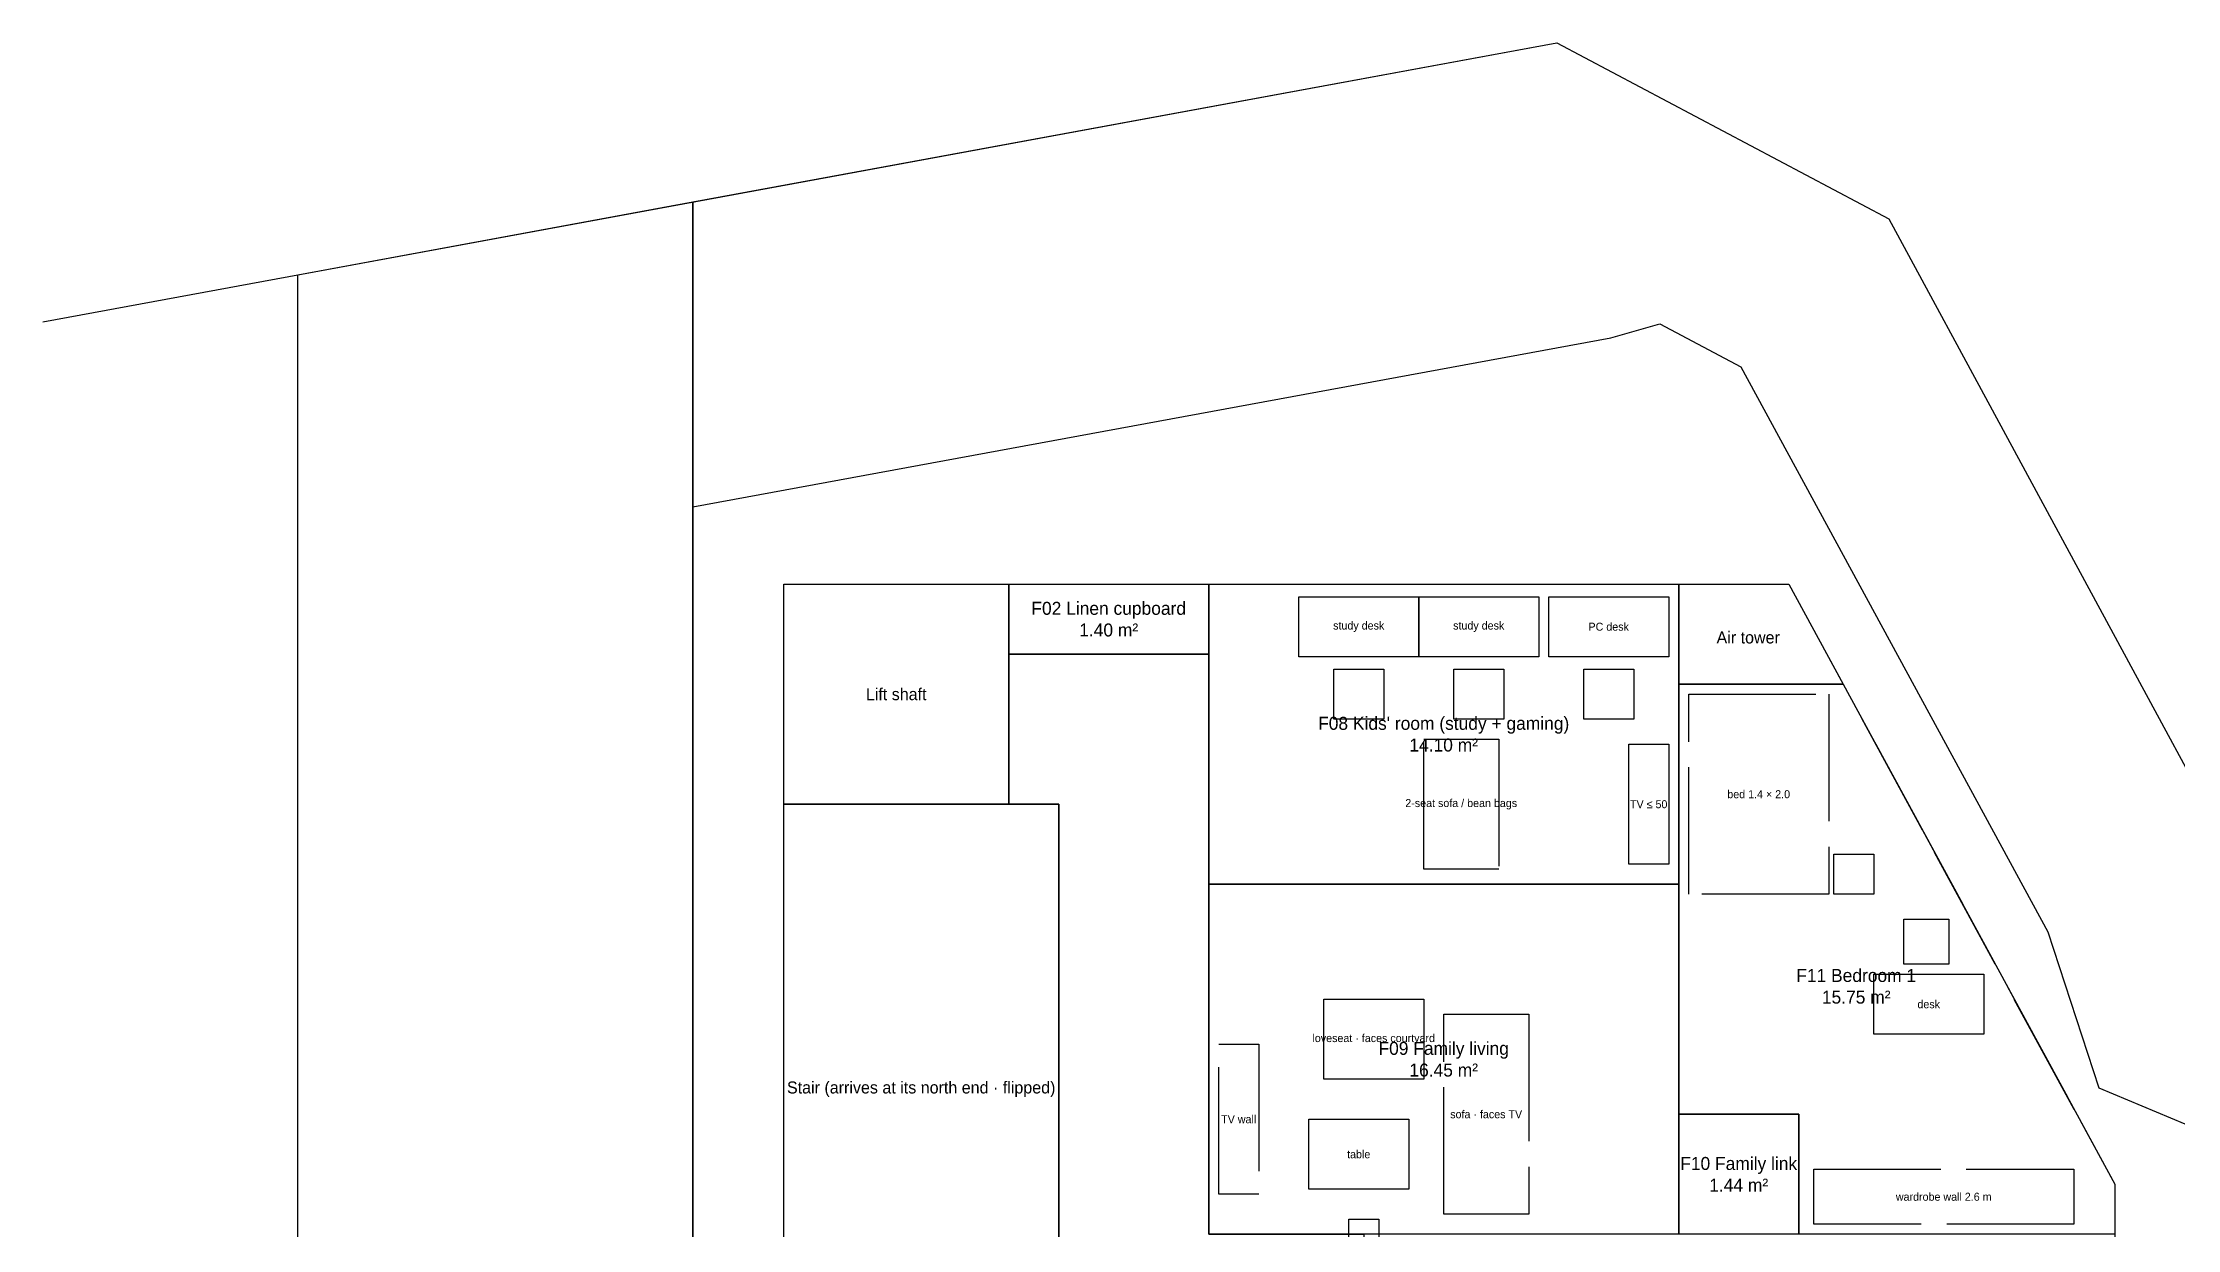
# Model space of a CAD drawing. Header units: metres. Extents: x -6.5 to 30.1, y -47.5 to 1.6.
# Drawn here: x -6.5 to 14.85, y -10.28 to 1.59 of the extents above; entities that cross this region are included whole.
import ezdxf

# ---------------------------------------------------------------- set-up
doc = ezdxf.new("R2010")
doc.units = ezdxf.units.M
doc.linetypes.add('DASHED', pattern=[1.524, 1.27, -0.254])
for name, color, linetype in [('BUILDING-OUTLINE', 1, 'CONTINUOUS'), ('DOORS', 1, 'CONTINUOUS'), ('FURNITURE', 8, 'DASHED'), ('GF-OUTLINE', 8, 'DASHED'), ('MARKS', 4, 'DASHED'), ('OPENINGS', 6, 'CONTINUOUS'), ('ROOM-LABELS', 7, 'CONTINUOUS'), ('ROOMS-CIRC', 9, 'CONTINUOUS'), ('ROOMS-CORE', 252, 'CONTINUOUS'), ('ROOMS-FAMILY', 40, 'CONTINUOUS'), ('ROOMS-SERVICE', 140, 'CONTINUOUS'), ('SITE-DRIVEWAY', 5, 'CONTINUOUS'), ('SITE-ENVELOPE', 3, 'CONTINUOUS'), ('SITE-LAND', 8, 'CONTINUOUS'), ('SITE-LANE', 7, 'CONTINUOUS'), ('WINDOWS', 4, 'CONTINUOUS')]:
    doc.layers.add(name, color=color, linetype=linetype)

msp = doc.modelspace()

# ---------------------------------------------------------------- linework, layer by layer
at = {"layer": 'BUILDING-OUTLINE'}
msp.add_lwpolyline([(0.91, -3.825), (10.961, -3.825), (14.221, -9.825), (14.221, -27.825), (0.91, -27.825)], close=True, dxfattribs=at)
at = {"layer": 'DOORS'}
for p, q in [((5.16, -5.725), (5.16, -6.725)), ((9.96, -9.125), (10.96, -9.125))]:
    msp.add_line(p, q, dxfattribs=at)
at = {"layer": 'FURNITURE'}
for points in [[(6.06, -3.95), (7.26, -3.95), (7.26, -4.55), (6.06, -4.55)], [(7.26, -3.95), (8.46, -3.95), (8.46, -4.55), (7.26, -4.55)], [(8.56, -3.95), (9.76, -3.95), (9.76, -4.55), (8.56, -4.55)], [(6.41, -4.675), (6.91, -4.675), (6.91, -5.175), (6.41, -5.175)], [(7.61, -4.675), (8.11, -4.675), (8.11, -5.175), (7.61, -5.175)], [(8.91, -4.675), (9.41, -4.675), (9.41, -5.175), (8.91, -5.175)], [(9.96, -4.925), (11.36, -4.925), (11.36, -6.925), (9.96, -6.925)], [(7.31, -5.375), (8.06, -5.375), (8.06, -6.675), (7.31, -6.675)], [(9.36, -5.425), (9.76, -5.425), (9.76, -6.625), (9.36, -6.625)], [(11.41, -6.525), (11.81, -6.525), (11.81, -6.925), (11.41, -6.925)], [(12.11, -7.175), (12.56, -7.175), (12.56, -7.625), (12.11, -7.625)], [(11.81, -7.725), (12.91, -7.725), (12.91, -8.325), (11.81, -8.325)], [(6.31, -7.975), (7.31, -7.975), (7.31, -8.775), (6.31, -8.775)], [(7.51, -8.125), (8.36, -8.125), (8.36, -10.125), (7.51, -10.125)], [(5.26, -8.425), (5.66, -8.425), (5.66, -9.925), (5.26, -9.925)], [(6.16, -9.175), (7.16, -9.175), (7.16, -9.875), (6.16, -9.875)], [(11.21, -9.675), (13.81, -9.675), (13.81, -10.225), (11.21, -10.225)]]:
    msp.add_lwpolyline(points, close=True, dxfattribs=at)
at = {"layer": 'GF-OUTLINE'}
msp.add_lwpolyline([(0.91, -3.825), (10.961, -3.825), (14.221, -9.825), (14.221, -27.825), (0.91, -27.825)], close=True, dxfattribs=at)
at = {"layer": 'MARKS'}
msp.add_lwpolyline([(6.56, -10.175), (6.86, -10.175), (6.86, -10.475), (6.56, -10.475)], close=True, dxfattribs=at)
at = {"layer": 'OPENINGS'}
for p, q in [((3.36, -4.525), (4.96, -4.525)), ((3.16, -4.725), (3.16, -5.725)), ((5.16, -6.925), (5.16, -8.325))]:
    msp.add_line(p, q, dxfattribs=at)
at = {"layer": 'ROOMS-CIRC'}
for points in [[(3.16, -4.525), (5.16, -4.525), (5.16, -6.825), (5.16, -10.325), (6.71, -10.325), (6.71, -23.075), (5.16, -23.075), (5.16, -13.025), (3.66, -13.025), (3.66, -11.725), (3.66, -6.025), (3.16, -6.025)], [(9.86, -9.125), (11.06, -9.125), (11.06, -10.325), (9.86, -10.325)]]:
    msp.add_lwpolyline(points, close=True, dxfattribs=at)
at = {"layer": 'ROOMS-CORE'}
for points in [[(0.91, -3.825), (3.16, -3.825), (3.16, -6.025), (0.91, -6.025)], [(9.86, -3.825), (10.961, -3.825), (11.504, -4.825), (9.86, -4.825)], [(0.91, -6.025), (3.66, -6.025), (3.66, -11.725), (0.91, -11.725)]]:
    msp.add_lwpolyline(points, close=True, dxfattribs=at)
at = {"layer": 'ROOMS-FAMILY'}
for points in [[(5.16, -3.825), (9.86, -3.825), (9.86, -6.825), (5.16, -6.825)], [(9.86, -4.825), (11.504, -4.825), (14.221, -9.825), (14.221, -10.325), (11.06, -10.325), (11.06, -9.125), (9.86, -9.125)], [(5.16, -6.825), (9.86, -6.825), (9.86, -10.325), (5.16, -10.325)]]:
    msp.add_lwpolyline(points, close=True, dxfattribs=at)
at = {"layer": 'ROOMS-SERVICE'}
msp.add_lwpolyline([(3.16, -3.825), (5.16, -3.825), (5.16, -4.525), (3.16, -4.525)], close=True, dxfattribs=at)
at = {"layer": 'SITE-DRIVEWAY'}
msp.add_lwpolyline([(-3.95, -0.73), (0, 0), (0, -38.86), (-3.95, -39.59)], close=True, dxfattribs=at)
at = {"layer": 'SITE-ENVELOPE'}
msp.add_lwpolyline([(0, -38.86), (0, -3.05), (9.18, -1.36), (9.67, -1.22), (10.48, -1.65), (13.55, -7.3), (14.06, -8.86), (15.35, -9.4), (18.4, -14.8), (21.13, -21.04), (24.77, -34.3)], close=True, dxfattribs=at)
at = {"layer": 'SITE-LAND'}
msp.add_lwpolyline([(0, 0), (8.64, 1.59), (11.96, -0.17), (15.39, -6.51), (15.68, -7.37), (16.75, -7.83), (20.19, -13.91), (23.02, -20.37), (26.74, -33.94), (0, -38.86)], close=True, dxfattribs=at)
at = {"layer": 'SITE-LANE'}
for points in [[(-6.5, -1.2), (8.64, 1.59)], [(8.64, 1.59), (11.96, -0.17), (15.39, -6.51), (15.68, -7.37), (16.75, -7.83), (20.19, -13.91), (23.02, -20.37), (27.07, -35.15)]]:
    msp.add_lwpolyline(points, dxfattribs=at)
at = {"layer": 'WINDOWS'}
for p, q in [((6.21, -3.825), (9.61, -3.825)), ((11.83, -5.425), (12.7, -7.025)), ((13.21, -7.975), (13.81, -9.075))]:
    msp.add_line(p, q, dxfattribs=at)

# ---------------------------------------------------------------- texts
at = {"layer": 'FURNITURE', "char_height": 0.08, "attachment_point": 5}
for s, insert in [('study desk', (6.66, -4.25)), ('study desk', (7.86, -4.25)), ('PC desk', (9.16, -4.25)), ('2-seat sofa / bean bags', (7.685, -6.025)), ('bed 1.4 × 2.0', (10.66, -5.925)), ('TV ≤ 50 ', (9.56, -6.025)), ('desk', (12.36, -8.025)), ('loveseat · faces courtyard', (6.81, -8.375)), ('TV wall', (5.46, -9.175)), ('sofa · faces TV', (7.935, -9.125)), ('table', (6.66, -9.525)), ('wardrobe wall 2.6 m', (12.51, -9.95))]:
    msp.add_mtext(s, dxfattribs=dict(at, insert=insert))
at = {"layer": 'ROOM-LABELS', "attachment_point": 5}
for s, insert, char_height in [('F02 Linen cupboard\\P1.40 m²', (4.16, -4.175), 0.13), ('Air tower', (10.555, -4.358), 0.12), ('Lift shaft', (2.035, -4.925), 0.12), ("F08 Kids' room (study + gaming)\\P14.10 m²", (7.51, -5.325), 0.13), ('F11 Bedroom 1\\P15.75 m²', (11.635, -7.846), 0.13), ('F09 Family living\\P16.45 m²', (7.51, -8.575), 0.13), ('Stair (arrives at its north end · flipped)', (2.285, -8.875), 0.12), ('F10 Family link\\P1.44 m²', (10.46, -9.725), 0.13)]:
    msp.add_mtext(s, dxfattribs=dict(at, insert=insert, char_height=char_height))

doc.saveas('drawing.dxf')
